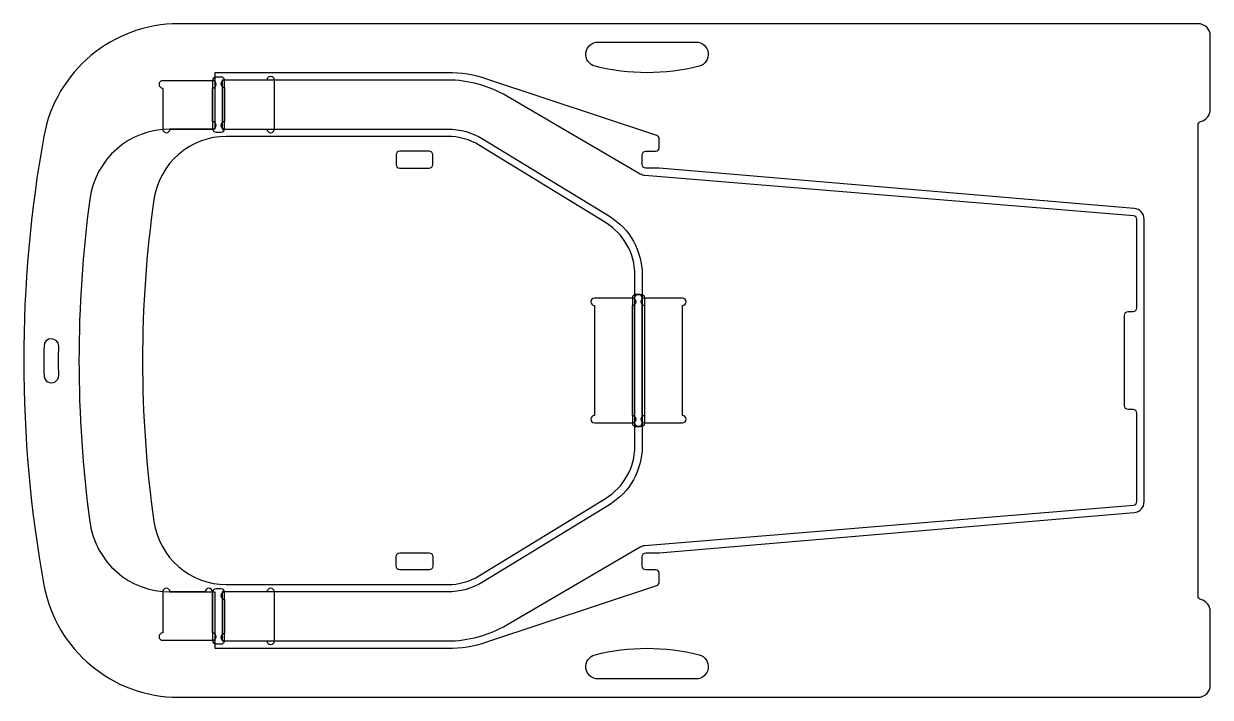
# Model space of a CAD drawing. Extents: x 5 to 975, y 0 to 550.
import ezdxf

# ---------------------------------------------------------------- set-up
doc = ezdxf.new("R2010")
doc.units = 0
doc.layers.get('0').update_dxf_attribs({"linetype": 'CONTINUOUS'})
for name, color, linetype in [('FRONT_HINGE_BARREL_8MM', 4, 'CONTINUOUS'), ('FRONT_HINGE_PLATE_3MM', 3, 'CONTINUOUS'), ('REAR_HINGE_BARREL_8MM', 5, 'CONTINUOUS'), ('REAR_HINGE_PLATE_2MM', 1, 'CONTINUOUS'), ('REAR_HINGE_PLATE_3MM', 2, 'CONTINUOUS'), ('REAR_SEAT_SOCKETS_17MM', 6, 'CONTINUOUS')]:
    doc.layers.add(name, color=color, linetype=linetype)

msp = doc.modelspace()

# ---------------------------------------------------------------- linework, layer by layer
for points in [[(21.96, 91.57, 0.361449), (132.08, 0), (964.55, 0, 0.414214), (974.55, 10), (974.55, 70, 0.34754), (966.86, 79.73, -0.34754), (964.55, 82.65), (964.55, 467.35, -0.34754), (966.86, 470.27, 0.34754), (974.55, 480), (974.55, 540, 0.414214), (964.55, 550), (132.08, 550, 0.362678), (21.87, 457.95, 0.089911)], [(472.09, 515.31, -0.882782), (474.55, 535), (554.55, 535, -0.882782), (557.01, 515.31, -0.125)], [(161.55, 40), (351.55, 40, 0.080371), (383.72, 45.2), (522.5, 91.32, 0.323086), (524.55, 94.16), (524.55, 101, 0.414214), (521.55, 104), (513.55, 104, -0.414214), (510.55, 107), (510.55, 115, -0.414214), (513.55, 118), (524.55, 118), (912.31, 150.8, 0.389711), (920.55, 159.76), (920.55, 390.24, 0.389711), (912.31, 399.2), (524.55, 432), (513.55, 432, -0.414214), (510.55, 435), (510.55, 443, -0.414214), (513.55, 446), (521.55, 446, 0.414214), (524.55, 449), (524.55, 455.84, 0.323086), (522.5, 458.68), (383.72, 504.8, 0.080371), (351.55, 510), (161.55, 510), (161.55, 464), (124.85, 464, 0.375288), (59.45, 406.86, 0.067453), (59.45, 143.14, 0.375288), (124.85, 86), (161.55, 86)], [(167.55, 46), (351.55, 46, 0.132893), (399.96, 59.1), (509.02, 122.77, -0.112077), (512.82, 123.97), (911.8, 156.77, 0.390385), (914.55, 159.76), (914.55, 232, 0.414214), (911.55, 235), (907.55, 235, -0.414214), (904.55, 238), (904.55, 312, -0.414214), (907.55, 315), (911.55, 315, 0.414214), (914.55, 318), (914.55, 390.24, 0.390385), (911.8, 393.23), (512.82, 426.03, -0.112077), (509.02, 427.23), (399.96, 490.9, 0.132893), (351.55, 504), (167.55, 504), (167.55, 464), (351.55, 464, -0.138104), (380.77, 455.77), (483.77, 392.77, -0.26117), (510.55, 345), (510.55, 205, -0.26117), (483.77, 157.23), (380.77, 94.23, -0.138104), (351.55, 86), (167.55, 86)], [(111.79, 143.52, 0.37325), (171.18, 92), (351.55, 92, 0.138104), (377.64, 99.35), (480.64, 162.35, 0.26117), (504.55, 205), (504.55, 345, 0.26117), (480.64, 387.65), (377.64, 450.65, 0.138104), (351.55, 458), (171.18, 458, 0.37325), (111.79, 406.48, 0.071046)], [(22.02, 286.82, 0.005973), (22.02, 262.68, 1), (34.02, 262.83, -0.005973), (34.01, 286.68, 1)], [(474.55, 15, -0.882782), (472.09, 34.69, -0.125), (557.01, 34.69, -0.882782), (554.55, 15)]]:
    msp.add_lwpolyline(points, format="xyb", close=True)
at = {"layer": 'FRONT_HINGE_BARREL_8MM'}
msp.add_lwpolyline([(507.55, 221, -0.414214), (504.55, 224), (504.55, 326, -0.425774), (507.67, 329), (509.55, 329, -0.414214), (512.55, 326), (512.55, 224, -0.414214), (509.55, 221)], format="xyb", close=True, dxfattribs=at)
at = {"layer": 'FRONT_HINGE_PLATE_3MM'}
msp.add_lwpolyline([(512.55, 224), (543.55, 224, 1), (543.55, 230), (543.55, 320, 1), (543.55, 326), (512.55, 326, 1), (512.55, 320), (512.55, 230, 1)], format="xyb", close=True, dxfattribs=at)
at = {"layer": 'REAR_HINGE_BARREL_8MM'}
for points in [[(159.55, 464.5, 0.414214), (162.55, 461.5), (166.55, 461.5, 0.414214), (169.55, 464.5), (169.55, 503.5, 0.414214), (166.55, 506.5), (162.55, 506.5, 0.414214), (159.55, 503.5)], [(505.55, 221), (507.55, 221, 0.414214), (510.55, 224), (510.55, 326, 0.414214), (507.55, 329), (505.67, 329, 0.425774), (502.55, 326), (502.55, 224, 0.414214)], [(162.55, 43.5), (166.55, 43.5, 0.414214), (169.55, 46.5), (169.55, 85.5, 0.414214), (166.55, 88.5), (162.55, 88.5, 0.414214), (159.55, 85.5), (159.55, 46.5, 0.414214)]]:
    msp.add_lwpolyline(points, format="xyb", close=True, dxfattribs=at)
at = {"layer": 'REAR_HINGE_PLATE_2MM'}
for points in [[(169.55, 504, 1), (169.55, 498), (169.55, 470, 1), (169.55, 464), (204.15, 464, 1), (210.15, 464), (210.15, 504, 1), (204.15, 504)], [(159.55, 503.5), (118.95, 503.5, 1), (118.95, 497.5), (118.95, 464, 1), (124.95, 464), (159.55, 464, 1), (159.55, 470), (159.55, 497.5, 1)], [(118.95, 46.5), (159.55, 46.5, 1), (159.55, 52.5), (159.55, 86, 1), (153.55, 86), (124.95, 86, 1), (118.95, 86), (118.95, 52.5, 1)], [(169.55, 46), (204.15, 46, 1), (210.15, 46), (210.15, 86, 1), (204.15, 86), (169.55, 86, 1), (169.55, 80), (169.55, 52, 1)]]:
    msp.add_lwpolyline(points, format="xyb", close=True, dxfattribs=at)
at = {"layer": 'REAR_HINGE_PLATE_3MM'}
msp.add_lwpolyline([(471.55, 224), (502.55, 224, 1), (502.55, 230), (502.55, 320, 1), (502.55, 326), (471.55, 326, 1), (471.55, 320), (471.55, 230, 1)], format="xyb", close=True, dxfattribs=at)
at = {"layer": 'REAR_SEAT_SOCKETS_17MM'}
for points in [[(312.55, 446, 0.414214), (309.55, 443), (309.55, 435, 0.414214), (312.55, 432), (336.55, 432, 0.414214), (339.55, 435), (339.55, 443, 0.414214), (336.55, 446)], [(312.55, 104, -0.414214), (309.55, 107), (309.55, 115, -0.414214), (312.55, 118), (336.55, 118, -0.414214), (339.55, 115), (339.55, 107, -0.414214), (336.55, 104)]]:
    msp.add_lwpolyline(points, format="xyb", close=True, dxfattribs=at)

doc.saveas('drawing.dxf')
